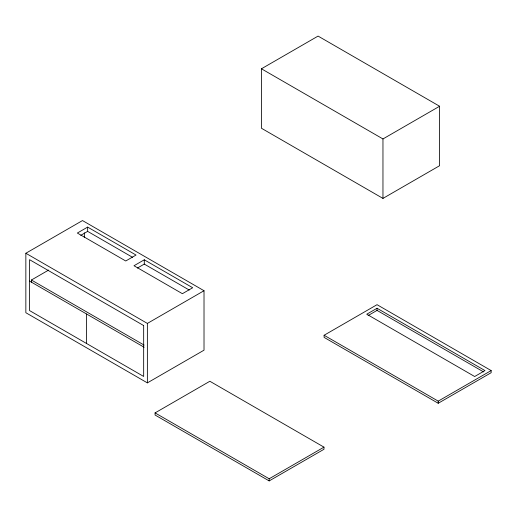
<?xml version="1.0" encoding="UTF-8"?>
<svg xmlns="http://www.w3.org/2000/svg" width="517" height="517" viewBox="0 0 517 517"><rect width="100%" height="100%" fill="white"/><g stroke="black" fill="none" stroke-linecap="round" stroke-linejoin="round"><path stroke-width="0.78" d="M261.44 68.787L318.078 36.087L439.605 106.25L439.605 165.705L382.961 198.405L261.44 128.248L261.44 68.787L382.961 138.95L439.605 106.25M25.85 253.259L82.494 220.559L204.015 290.722L204.015 350.177L147.371 382.877L25.85 312.72L25.85 253.259L147.371 323.422L204.015 290.722M87.644 227.099L77.343 233.044L125.747 260.988L136.042 255.043L87.644 227.099L87.644 231.377L132.585 257.33M80.775 235.345L87.644 231.377M31.414 282.159L31.414 280.014L48.663 270.055M144.282 259.799L133.987 265.744L182.391 293.695L192.686 287.749L144.282 259.799L144.282 264.084L189.228 290.031M137.419 268.045L144.282 264.084M155.074 412.896L209.863 381.262L323.972 447.14L323.972 449.279L269.183 480.913L155.074 415.035L155.074 412.896L269.183 478.774L323.972 447.14M324.107 335.255L377.042 304.687L491.15 370.573L491.15 372.712L438.216 403.273L324.107 337.394L324.107 335.255L438.216 401.134L491.15 370.573M377.042 308.261L366.74 314.207L474.671 376.518L484.972 370.573L377.042 308.261L377.042 310.4L483.576 371.904M368.117 315.551L377.042 310.4M31.414 280.014L144.127 345.091M29.559 281.086L144.127 347.237M438.216 401.134L438.216 403.273M382.961 138.95L382.961 198.405M269.183 478.774L269.183 480.913M147.371 323.422L147.371 382.877M86.61 314.026L86.61 343.521M84.349 232.824L84.349 237.594M143.668 325.561L29.559 259.683L29.559 310.581L143.668 376.46L143.668 325.561"/></g></svg>
